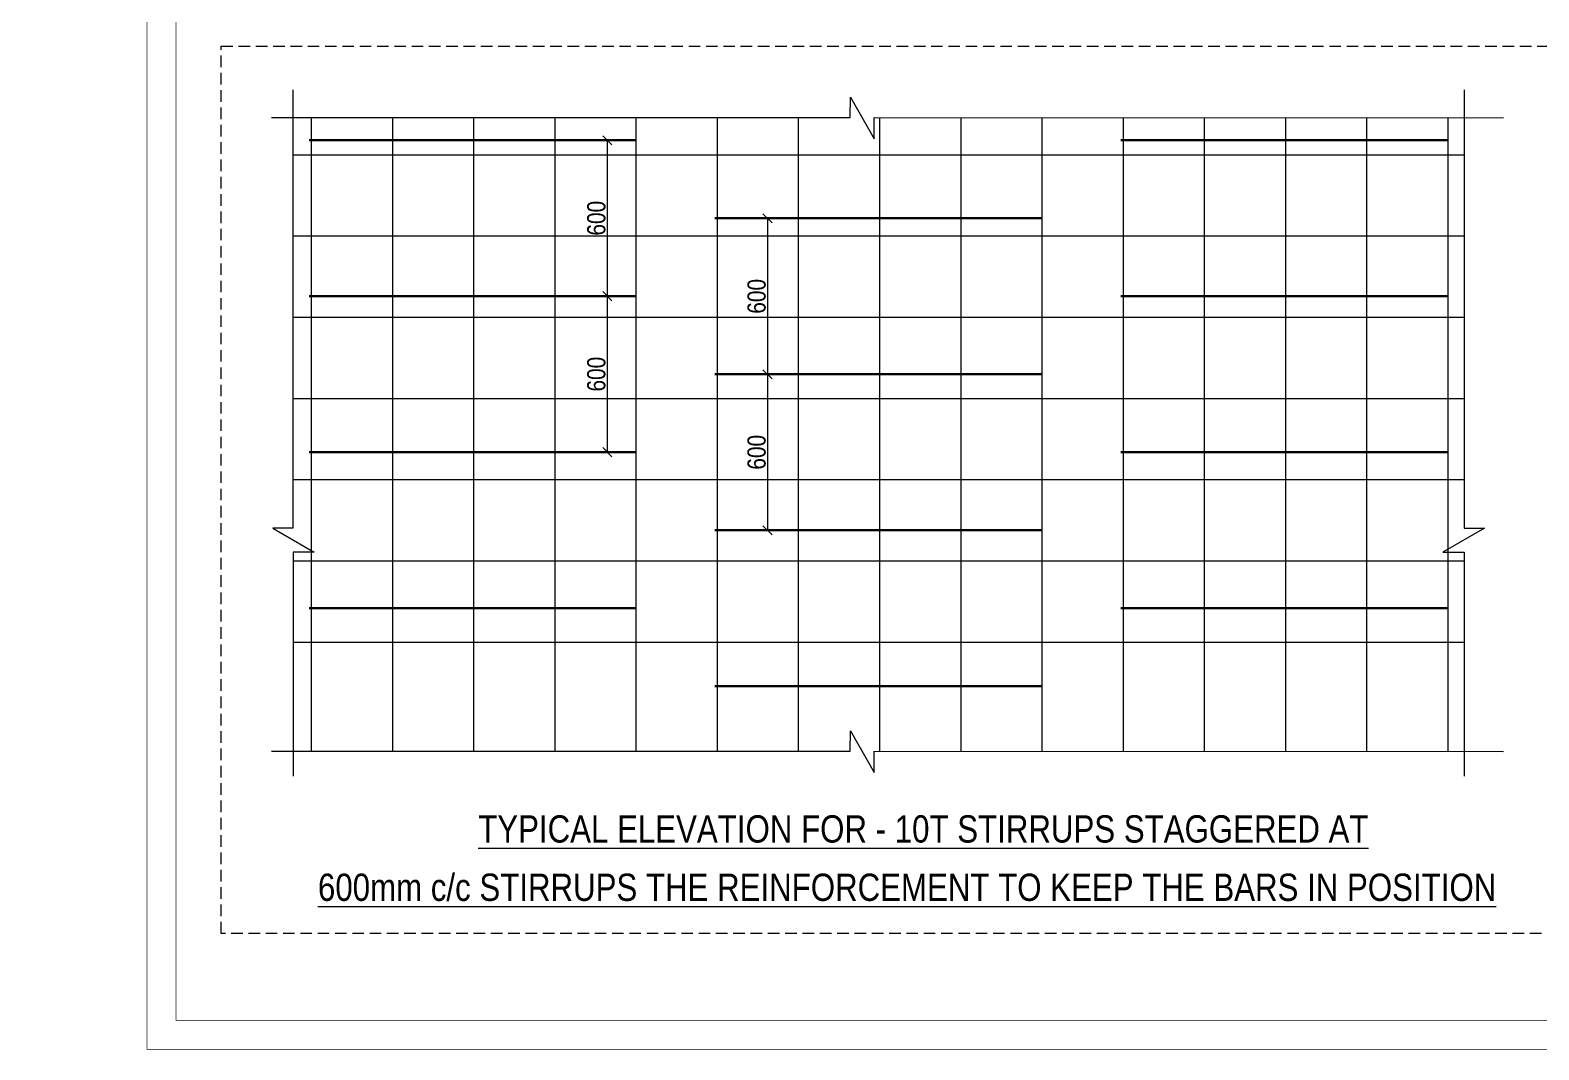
# Model space of a CAD drawing. Header units: millimetres. Extents: x 1112055 to 3390982, y -148532 to 766891.
# Drawn here: x 2600441 to 2625338, y 330356 to 347172 of the extents above; entities that cross this region are included whole.
import ezdxf

# ---------------------------------------------------------------- set-up
doc = ezdxf.new("R2010")
doc.units = ezdxf.units.MM
doc.header["$PDMODE"] = 35
doc.header["$PDSIZE"] = -25
doc.linetypes.add('Hidden', pattern=[9.525, 6.35, -3.175])
for name, color, linetype, lineweight in [('B COL. NO.', 3, 'Continuous', 20), ('B FOOTING', 49, 'Continuous', 20), ('B FOOTING DIM', 234, 'Continuous', 9), ('B P.C.C', 251, 'Continuous', 0), ('B STEEL', 34, 'Continuous', 15), ('B TITLE BLOCK', 250, 'Continuous', 0)]:
    doc.layers.add(name, color=color, linetype=linetype, lineweight=lineweight)
doc.styles.add('style3', font='swissc.ttf')
doc.styles.add('SWINC', font='swissc.ttf')
doc.dimstyles.new('DIM-50', dxfattribs={"dimtxt": 150, "dimasz": 75, "dimexe": 10, "dimexo": 0, "dimgap": 75, "dimtad": 1, "dimdec": 0, "dimzin": 0, "dimdsep": 46, "dimtxsty": 'style3', "dimblk": 'OBLIQUE', "dimcen": 0.09, "dimclrd": 252, "dimclre": 252, "dimclrt": 21, "dimaunit": 1, "dimadec": 3, "dimazin": 0, "dimtfac": 1, "dimtdec": 0, "dimtofl": 0, "dimtmove": 1, "dimatfit": 3, "dimfxl": 100, "dimtolj": 1, "dimtzin": 0, "dimlwd": 9, "dimlwe": 5, "dimarcsym": 0})

# ---------------------------------------------------------------- blocks, each defined once
blk = doc.blocks.new('_Oblique')
at = {"color": 0, "linetype": 'ByBlock', "lineweight": -2}
blk.add_line((-0.5, -0.5), (0.5, 0.5), dxfattribs=at)
blk = doc.blocks.new('*D1659')
at = {"layer": 'B FOOTING DIM', "color": 250, "lineweight": 5, "ltscale": 0.5, "transparency": 16777216}
for p, q in [((2610444, 345357), (2609954, 345357)), ((2609964, 345357), (2609964, 342785)), ((2610444, 342785), (2609954, 342785))]:
    blk.add_line(p, q, dxfattribs=at)
at = {"layer": 'Defpoints', "color": 0, "ltscale": 0.5, "transparency": 16777216}
for p in [(2610444, 345357), (2609964, 342785), (2610444, 342785)]:
    blk.add_point(p, dxfattribs=at)
at = {"layer": 'B FOOTING DIM', "color": 250, "lineweight": 5, "ltscale": 0.5, "transparency": 16777216, "xscale": 150, "yscale": 150, "zscale": 150}
for p, rotation in [((2609964, 345357), 90), ((2609964, 342785), 270)]:
    blk.add_blockref('_Oblique', p, dxfattribs=dict(at, rotation=rotation))
at = {"layer": 'B FOOTING DIM', "ltscale": 0.5, "transparency": 16777216, "insert": (2609785, 344071), "char_height": 300, "attachment_point": 5, "rotation": 90, "style": 'SWINC'}
blk.add_mtext('\\A1;600', dxfattribs=at)
blk = doc.blocks.new('*D1660')
at = {"layer": 'B FOOTING DIM', "color": 250, "lineweight": 5, "ltscale": 0.5, "transparency": 16777216}
for p, q in [((2610444, 342785), (2609954, 342785)), ((2609964, 342785), (2609964, 340213)), ((2610444, 340213), (2609954, 340213))]:
    blk.add_line(p, q, dxfattribs=at)
at = {"layer": 'Defpoints', "color": 0, "ltscale": 0.5, "transparency": 16777216}
for p in [(2610444, 342785), (2609964, 340213), (2610444, 340213)]:
    blk.add_point(p, dxfattribs=at)
at = {"layer": 'B FOOTING DIM', "color": 250, "lineweight": 5, "ltscale": 0.5, "transparency": 16777216, "xscale": 150, "yscale": 150, "zscale": 150}
for p, rotation in [((2609964, 342785), 90), ((2609964, 340213), 270)]:
    blk.add_blockref('_Oblique', p, dxfattribs=dict(at, rotation=rotation))
at = {"layer": 'B FOOTING DIM', "ltscale": 0.5, "transparency": 16777216, "insert": (2609785, 341499), "char_height": 300, "attachment_point": 5, "rotation": 90, "style": 'SWINC'}
blk.add_mtext('\\A1;600', dxfattribs=at)
blk = doc.blocks.new('*D1661')
at = {"layer": 'B FOOTING DIM', "color": 250, "lineweight": 5, "ltscale": 0.5, "transparency": 16777216}
for p, q in [((2612508, 344069), (2612619, 344069)), ((2612609, 344069), (2612609, 341497)), ((2612508, 341497), (2612619, 341497))]:
    blk.add_line(p, q, dxfattribs=at)
at = {"layer": 'Defpoints', "color": 0, "ltscale": 0.5, "transparency": 16777216}
for p in [(2612508, 344069), (2612508, 341497), (2612609, 341497)]:
    blk.add_point(p, dxfattribs=at)
at = {"layer": 'B FOOTING DIM', "color": 250, "lineweight": 5, "ltscale": 0.5, "transparency": 16777216, "xscale": 150, "yscale": 150, "zscale": 150}
for p, rotation in [((2612609, 344069), 90), ((2612609, 341497), 270)]:
    blk.add_blockref('_Oblique', p, dxfattribs=dict(at, rotation=rotation))
at = {"layer": 'B FOOTING DIM', "ltscale": 0.5, "transparency": 16777216, "insert": (2612430, 342783), "char_height": 300, "attachment_point": 5, "rotation": 90, "style": 'SWINC'}
blk.add_mtext('\\A1;600', dxfattribs=at)
blk = doc.blocks.new('*D1662')
at = {"layer": 'B FOOTING DIM', "color": 250, "lineweight": 5, "ltscale": 0.5, "transparency": 16777216}
for p, q in [((2612508, 341497), (2612619, 341497)), ((2612609, 341497), (2612609, 338925)), ((2612508, 338925), (2612619, 338925))]:
    blk.add_line(p, q, dxfattribs=at)
at = {"layer": 'Defpoints', "color": 0, "ltscale": 0.5, "transparency": 16777216}
for p in [(2612508, 341497), (2612508, 338925), (2612609, 338925)]:
    blk.add_point(p, dxfattribs=at)
at = {"layer": 'B FOOTING DIM', "color": 250, "lineweight": 5, "ltscale": 0.5, "transparency": 16777216, "xscale": 150, "yscale": 150, "zscale": 150}
for p, rotation in [((2612609, 341497), 90), ((2612609, 338925), 270)]:
    blk.add_blockref('_Oblique', p, dxfattribs=dict(at, rotation=rotation))
at = {"layer": 'B FOOTING DIM', "ltscale": 0.5, "transparency": 16777216, "insert": (2612430, 340211), "char_height": 300, "attachment_point": 5, "rotation": 90, "style": 'SWINC'}
blk.add_mtext('\\A1;600', dxfattribs=at)

msp = doc.modelspace()

# ---------------------------------------------------------------- linework, layer by layer
at = {"layer": 'B FOOTING', "color": 1}
for points in [[(2604776.6, 346188.7), (2604776.6, 338959), (2604443.7, 338957.7), (2605128.2, 338563.6), (2604778.1, 338562.3), (2604779.8, 334869.3)], [(2624107.9, 346188.7), (2624107.9, 338959), (2624440.8, 338957.7), (2623756.3, 338563.6), (2624106.4, 338562.3), (2624104.7, 334869.3)], [(2604422.2, 345732.1), (2613974.9, 345732.1), (2613976.1, 346065.1), (2614370.3, 345380.6), (2614371.5, 345730.7), (2624756.6, 345728.9)], [(2604422.2, 335281.1), (2613974.9, 335281.1), (2613976.1, 335614.1), (2614370.3, 334929.6), (2614371.5, 335279.7), (2624756.6, 335277.9)]]:
    msp.add_lwpolyline(points, dxfattribs=at)
at = {"layer": 'B P.C.C', "color": 250, "linetype": 'Hidden', "lineweight": 0, "ltscale": 30}
msp.add_lwpolyline([(2603593.2, 346909.3), (2651096.8, 346909.3), (2651096.8, 332276.3), (2603593.2, 332276.3)], close=True, dxfattribs=at)
at = {"layer": 'B STEEL', "color": 34, "lineweight": 9, "ltscale": 0.5}
for p, q in [((2605085.1, 335281.1), (2605085.1, 345732.1)), ((2606424.8, 335281.1), (2606424.8, 345732.1)), ((2607764.4, 335281.1), (2607764.4, 345732.1)), ((2609104.1, 335281.1), (2609104.1, 345732.1)), ((2610443.7, 335281.1), (2610443.7, 345732.1)), ((2611783.3, 335281.1), (2611783.3, 345732.1)), ((2613123, 335281.1), (2613123, 345732.1)), ((2614462.6, 335279.7), (2614462.6, 345730.6)), ((2615802.3, 335279.4), (2615802.3, 345730.4)), ((2617141.9, 335279.2), (2617141.9, 345730.2)), ((2618481.6, 335279), (2618481.6, 345730)), ((2619821.2, 335278.8), (2619821.2, 345729.7)), ((2621160.8, 335278.5), (2621160.8, 345729.5)), ((2622500.5, 335278.3), (2622500.5, 345729.3)), ((2623840.1, 335278.1), (2623840.1, 345729.1)), ((2604779.6, 345117.9), (2624104.9, 345117.9)), ((2604779.6, 343778.2), (2624104.9, 343778.2)), ((2604779.6, 342438.6), (2624104.9, 342438.6)), ((2604779.6, 341098.9), (2624104.9, 341098.9)), ((2604779.6, 339759.3), (2624104.9, 339759.3)), ((2604779.6, 338419.6), (2624104.9, 338419.6)), ((2604779.6, 337080), (2624104.9, 337080))]:
    msp.add_line(p, q, dxfattribs=at)
at = {"layer": 'B STEEL', "color": 3, "lineweight": 30, "ltscale": 0.5}
for points in [[(2605043.7, 345356.8), (2610443.7, 345356.8)], [(2623840.1, 345356.8), (2618440.1, 345356.8)], [(2611741.9, 344069.3), (2617141.9, 344069.3)], [(2605043.7, 342784.7), (2610443.7, 342784.7)], [(2623840.1, 342784.7), (2618440.1, 342784.7)], [(2611741.9, 341497.3), (2617141.9, 341497.3)], [(2605043.7, 340212.7), (2610443.7, 340212.7)], [(2623840.1, 340212.7), (2618440.1, 340212.7)], [(2611741.9, 338925.3), (2617141.9, 338925.3)], [(2605043.7, 337640.6), (2610443.7, 337640.6)], [(2623840.1, 337640.6), (2618440.1, 337640.6)], [(2611741.9, 336353.2), (2617141.9, 336353.2)]]:
    msp.add_lwpolyline(points, dxfattribs=at)
at = {"layer": 'B TITLE BLOCK', "color": 1, "const_width": 10.8}
msp.add_lwpolyline([(2673348.4, 384437.6), (2673348.4, 330361.1), (2602366.5, 330361.1), (2602366.5, 384437.6)], close=True, dxfattribs=at)
at = {"layer": 'B TITLE BLOCK', "color": 250, "lineweight": 0, "const_width": 10.8}
msp.add_lwpolyline([(2672867.7, 383956.9), (2672867.7, 330841.8), (2602847.1, 330841.8), (2602847.1, 383956.9)], close=True, dxfattribs=at)

# ---------------------------------------------------------------- texts
at = {"layer": 'B COL. NO.', "color": 206, "style": 'SWINC'}
for s, p in [('%%UTYPICAL ELEVATION FOR - 10T STIRRUPS STAGGERED AT', (2607834.5, 333773.6)), ('%%U600mm c/c STIRRUPS THE REINFORCEMENT TO KEEP THE BARS IN POSITION', (2605189.9, 332811.3))]:
    msp.add_text(s, height=450, dxfattribs=at).set_placement(p)
at = {"layer": 'B TITLE BLOCK', "color": 251, "insert": (2664545.4, 343686.7), "char_height": 253.313, "attachment_point": 2, "style": 'SWINC'}
msp.add_mtext_dynamic_manual_height_columns('\\pxsm1,qj;{\\fBankGothic Lt BT|b0|i0|c0|p34;BHOOMI\\P\\ps*,q*;\\fGost|b0|i0|c0|p2;\\H0.8x;- CONSULTANTS -\\C1; }', width=662363.048, gutter_width=0, heights=[93168.9], dxfattribs=at)

# ---------------------------------------------------------------- dimensions: what is measured, and where the dimension line sits
at = {"layer": 'B FOOTING DIM', "color": 250, "ltscale": 0.5}
for base, p1, p2, picture, middle in [((2609964.4, 342784.7), (2610443.7, 345356.8), (2610443.7, 342784.7), '*D1659', (2609785.4, 344070.7)), ((2612609.1, 341497.3), (2612508.1, 344069.3), (2612508.1, 341497.3), '*D1661', (2612430.1, 342783.3)), ((2609964.4, 340212.7), (2610443.7, 342784.7), (2610443.7, 340212.7), '*D1660', (2609785.4, 341498.7)), ((2612609.1, 338925.3), (2612508.1, 341497.3), (2612508.1, 338925.3), '*D1662', (2612430.1, 340211.3))]:
    dim = msp.add_linear_dim(base=base, p1=p1, p2=p2, angle=90, text='600', dimstyle='DIM-50', override={"dimtxt": 300, "dimasz": 150, "dimgap": 25, "dimlfac": 0.25, "dimtxsty": 'SWINC', "dimclrd": 250, "dimclre": 250, "dimclrt": 256, "dimlwd": 5}, dxfattribs=at)
    dim.commit()
    dim.dimension.update_dxf_attribs({"geometry": picture, "text_midpoint": middle})

doc.saveas('drawing.dxf')
